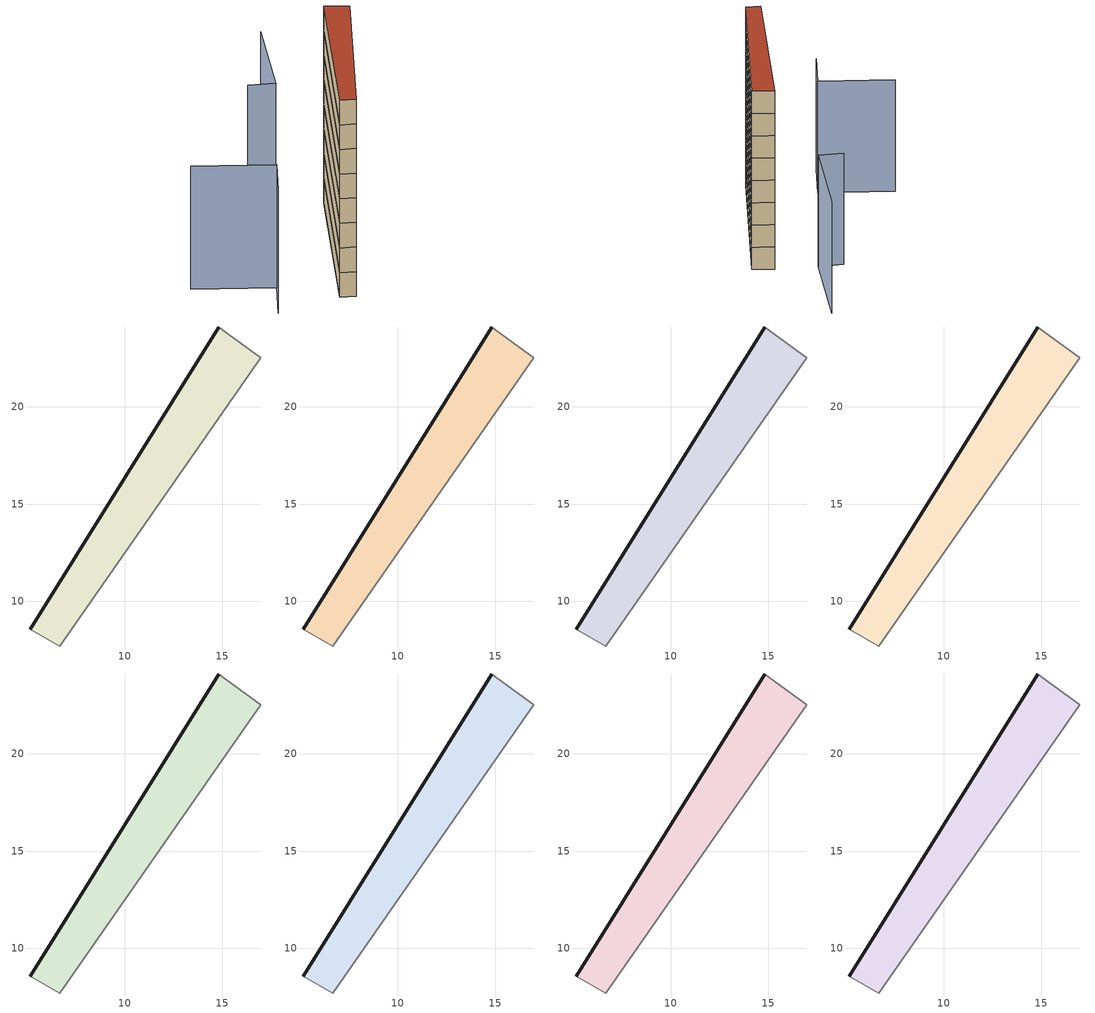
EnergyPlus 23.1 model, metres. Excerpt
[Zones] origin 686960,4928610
105523cecd2b4dc0_F0_whole
 floor ground (EU_floor_Construction): 16.97,22.51 6.65,7.71 5.14,8.57 14.82,24.09 z0
 wall outside (EU_wall_Construction): 14.82,24.09 5.14,8.57 z0:3
 wall adiabatic (EU_wall_Construction): 5.14,8.57 6.65,7.71 16.97,22.51 14.82,24.09 z0:3
105523cecd2b4dc0_F1_whole
 floor to 105523cecd2b4dc0_F0_whole (EU_floor_Construction): 16.97,22.51 6.65,7.71 5.14,8.57 14.82,24.09 z3
 wall outside (EU_wall_Construction): 14.82,24.09 5.14,8.57 z3:6
 wall adiabatic (EU_wall_Construction): 5.14,8.57 6.65,7.71 16.97,22.51 14.82,24.09 z3:6
105523cecd2b4dc0_F2_whole
 floor to 105523cecd2b4dc0_F1_whole (EU_floor_Construction): 16.97,22.51 6.65,7.71 5.14,8.57 14.82,24.09 z6
 wall outside (EU_wall_Construction): 14.82,24.09 5.14,8.57 z6:9
 wall adiabatic (EU_wall_Construction): 5.14,8.57 6.65,7.71 16.97,22.51 14.82,24.09 z6:9
105523cecd2b4dc0_F3_whole
 floor to 105523cecd2b4dc0_F2_whole (EU_floor_Construction): 16.97,22.51 6.65,7.71 5.14,8.57 14.82,24.09 z9
 wall outside (EU_wall_Construction): 14.82,24.09 5.14,8.57 z9:12
 wall adiabatic (EU_wall_Construction): 5.14,8.57 6.65,7.71 16.97,22.51 14.82,24.09 z9:12
105523cecd2b4dc0_F4_whole
 floor to 105523cecd2b4dc0_F3_whole (EU_floor_Construction): 16.97,22.51 6.65,7.71 5.14,8.57 14.82,24.09 z12
 wall outside (EU_wall_Construction): 14.82,24.09 5.14,8.57 z12:15
 wall adiabatic (EU_wall_Construction): 5.14,8.57 6.65,7.71 16.97,22.51 14.82,24.09 z12:15
105523cecd2b4dc0_F5_whole
 floor to 105523cecd2b4dc0_F4_whole (EU_floor_Construction): 16.97,22.51 6.65,7.71 5.14,8.57 14.82,24.09 z15
 wall outside (EU_wall_Construction): 14.82,24.09 5.14,8.57 z15:18
 wall adiabatic (EU_wall_Construction): 5.14,8.57 6.65,7.71 16.97,22.51 14.82,24.09 z15:18
105523cecd2b4dc0_F6_whole
 floor to 105523cecd2b4dc0_F5_whole (EU_floor_Construction): 16.97,22.51 6.65,7.71 5.14,8.57 14.82,24.09 z18
 wall outside (EU_wall_Construction): 14.82,24.09 5.14,8.57 z18:21
 wall adiabatic (EU_wall_Construction): 5.14,8.57 6.65,7.71 16.97,22.51 14.82,24.09 z18:21
105523cecd2b4dc0_F7_whole
 floor to 105523cecd2b4dc0_F6_whole (EU_floor_Construction): 16.97,22.51 6.65,7.71 5.14,8.57 14.82,24.09 z21
 wall outside (EU_wall_Construction): 14.82,24.09 5.14,8.57 z21:24
 wall adiabatic (EU_wall_Construction): 5.14,8.57 6.65,7.71 16.97,22.51 14.82,24.09 z21:24
 roof outside (EU_roof_Construction): 6.65,7.71 16.97,22.51 14.82,24.09 5.14,8.57 z24
shading: -6.19,19.03 1.08,13.95 / 1.08,13.95 -1.72,9.95 / 15.26,35.47 10.52,26.61 / 10.52,26.61 7.92,28 z0:15
[Building]
EU S2 Campaign: North Axis=0; Terrain=City; Solar Distribution=FullExterior
[Site:Location]
Bologna: Latitude=44.5; Longitude=11.25; Time Zone=1; Elevation=37
[SizingPeriod:WeatherFileDays]
AnnualSizingPeriod: Begin Month=1; Begin Day of Month=1; End Month=12; End Day of Month=31; Day of Week for Start Day=Monday; Use Weather File Daylight Saving Period=No; Use Weather File Rain and Snow Indicators=No
[MATERIAL]
EU_InternalMass_Material: Roughness=MediumRough; Thickness=0.1; Conductivity=1; Density=1800; Specific Heat=900; Thermal Absorptance=0.9; Solar Absorptance=0.7; Visible Absorptance=0.7
[MATERIAL:NOMASS] Roughness=MediumRough; Thermal Absorptance=0.9; Solar Absorptance=0.7; Visible Absorptance=0.7
Name | Thermal Resistance
EU_wall_NoMass | 0.779417
EU_roof_NoMass | 0.435466
EU_floor_NoMass | 0.588222
[CONSTRUCTION]
EU_wall_Construction: EU_wall_NoMass
EU_roof_Construction: EU_roof_NoMass
EU_floor_Construction: EU_floor_NoMass
EU_InternalMass_Construction: EU_InternalMass_Material
[ZONE] Type=1; Multiplier=1; Ceiling Height=autocalculate; Floor Area=autocalculate; Part of Total Floor Area=Yes
Name | Volume
105523cecd2b4dc0_F0_whole | 119.333
105523cecd2b4dc0_F1_whole; 105523cecd2b4dc0_F2_whole; 105523cecd2b4dc0_F3_whole; 105523cecd2b4dc0_F4_whole; 105523cecd2b4dc0_F5_whole; 105523cecd2b4dc0_F6_whole; 105523cecd2b4dc0_F7_whole | 119.332
[INTERNALMASS] Construction=EU_InternalMass_Construction; Surface Area=39.7774
Name | Zone or ZoneList
105523cecd2b4dc0_F0_whole_EU_InternalMass | 105523cecd2b4dc0_F0_whole
105523cecd2b4dc0_F1_whole_EU_InternalMass | 105523cecd2b4dc0_F1_whole
105523cecd2b4dc0_F2_whole_EU_InternalMass | 105523cecd2b4dc0_F2_whole
105523cecd2b4dc0_F3_whole_EU_InternalMass | 105523cecd2b4dc0_F3_whole
105523cecd2b4dc0_F4_whole_EU_InternalMass | 105523cecd2b4dc0_F4_whole
105523cecd2b4dc0_F5_whole_EU_InternalMass | 105523cecd2b4dc0_F5_whole
105523cecd2b4dc0_F6_whole_EU_InternalMass | 105523cecd2b4dc0_F6_whole
105523cecd2b4dc0_F7_whole_EU_InternalMass | 105523cecd2b4dc0_F7_whole
[OTHEREQUIPMENT] Fuel Type=Electricity; Design Level Calculation Method=Watts/Area; Power per Zone Floor Area=1; Fraction Latent=0; Fraction Radiant=0; Fraction Lost=0; Carbon Dioxide Generation Rate=0; EndUse Subcategory=EU_Step8_InternalGains
Name | Zone or ZoneList or Space or SpaceList | Schedule
EU_Step8_InternalGain_105523cecd2b4dc0_F0_whole_f000 | 105523cecd2b4dc0_F0_whole | EU_Step8_GainSchedule_105523cecd2b4dc0_F0_whole_f000
EU_Step8_InternalGain_105523cecd2b4dc0_F1_whole_f000 | 105523cecd2b4dc0_F1_whole | EU_Step8_GainSchedule_105523cecd2b4dc0_F1_whole_f000
EU_Step8_InternalGain_105523cecd2b4dc0_F2_whole_f000 | 105523cecd2b4dc0_F2_whole | EU_Step8_GainSchedule_105523cecd2b4dc0_F2_whole_f000
EU_Step8_InternalGain_105523cecd2b4dc0_F3_whole_f000 | 105523cecd2b4dc0_F3_whole | EU_Step8_GainSchedule_105523cecd2b4dc0_F3_whole_f000
EU_Step8_InternalGain_105523cecd2b4dc0_F4_whole_f000 | 105523cecd2b4dc0_F4_whole | EU_Step8_GainSchedule_105523cecd2b4dc0_F4_whole_f000
EU_Step8_InternalGain_105523cecd2b4dc0_F5_whole_f000 | 105523cecd2b4dc0_F5_whole | EU_Step8_GainSchedule_105523cecd2b4dc0_F5_whole_f000
EU_Step8_InternalGain_105523cecd2b4dc0_F6_whole_f000 | 105523cecd2b4dc0_F6_whole | EU_Step8_GainSchedule_105523cecd2b4dc0_F6_whole_f000
EU_Step8_InternalGain_105523cecd2b4dc0_F7_whole_f000 | 105523cecd2b4dc0_F7_whole | EU_Step8_GainSchedule_105523cecd2b4dc0_F7_whole_f000
[ZONEVENTILATION:DESIGNFLOWRATE] Schedule=EU_AlwaysOn; Design Flow Rate Calculation Method=AirChanges/Hour; Air Changes per Hour=0.712058; Ventilation Type=Natural; Fan Pressure Rise=0; Fan Total Efficiency=1; Constant Term Coefficient=1; Temperature Term Coefficient=0; Velocity Term Coefficient=0; Velocity Squared Term Coefficient=0; Minimum Indoor Temperature=-100; Maximum Indoor Temperature=100; Delta Temperature=-100; Minimum Outdoor Temperature=-100; Maximum Outdoor Temperature=100; Maximum Wind Speed=40
Name | Zone or ZoneList or Space or SpaceList
EU_ConstantAir_105523cecd2b4dc0_F0_whole | 105523cecd2b4dc0_F0_whole
EU_ConstantAir_105523cecd2b4dc0_F1_whole | 105523cecd2b4dc0_F1_whole
EU_ConstantAir_105523cecd2b4dc0_F2_whole | 105523cecd2b4dc0_F2_whole
EU_ConstantAir_105523cecd2b4dc0_F3_whole | 105523cecd2b4dc0_F3_whole
EU_ConstantAir_105523cecd2b4dc0_F4_whole | 105523cecd2b4dc0_F4_whole
EU_ConstantAir_105523cecd2b4dc0_F5_whole | 105523cecd2b4dc0_F5_whole
EU_ConstantAir_105523cecd2b4dc0_F6_whole | 105523cecd2b4dc0_F6_whole
EU_ConstantAir_105523cecd2b4dc0_F7_whole | 105523cecd2b4dc0_F7_whole
[HVACTEMPLATE:THERMOSTAT] Constant Heating Setpoint=20; Constant Cooling Setpoint=50
EU_HeatOnly_105523cecd2b4dc0_F0_whole; EU_HeatOnly_105523cecd2b4dc0_F1_whole; EU_HeatOnly_105523cecd2b4dc0_F2_whole; EU_HeatOnly_105523cecd2b4dc0_F3_whole; EU_HeatOnly_105523cecd2b4dc0_F4_whole; EU_HeatOnly_105523cecd2b4dc0_F5_whole; EU_HeatOnly_105523cecd2b4dc0_F6_whole; EU_HeatOnly_105523cecd2b4dc0_F7_whole
[HVACTEMPLATE:ZONE:IDEALLOADSAIRSYSTEM] System Availability Schedule=EU_AlwaysOn; Maximum Heating Supply Air Temperature=50; Minimum Cooling Supply Air Temperature=13; Maximum Heating Supply Air Humidity Ratio=0.0156; Minimum Cooling Supply Air Humidity Ratio=0.0077; Heating Limit=NoLimit; Cooling Limit=NoLimit; Heating Availability Schedule=EU_AlwaysOn; Cooling Availability Schedule=EU_CoolingOff; Dehumidification Control Type=ConstantSensibleHeatRatio; Cooling Sensible Heat Ratio=0.7; Dehumidification Setpoint=60; Humidification Control Type=None; Humidification Setpoint=30; Outdoor Air Method=None; Outdoor Air Flow Rate per Person=0.00944; Outdoor Air Flow Rate per Zone Floor Area=0; Outdoor Air Flow Rate per Zone=0; Demand Controlled Ventilation Type=None; Outdoor Air Economizer Type=NoEconomizer; Heat Recovery Type=None; Sensible Heat Recovery Effectiveness=0.7; Latent Heat Recovery Effectiveness=0.65
Name | Template Thermostat
105523cecd2b4dc0_F0_whole | EU_HeatOnly_105523cecd2b4dc0_F0_whole
105523cecd2b4dc0_F1_whole | EU_HeatOnly_105523cecd2b4dc0_F1_whole
105523cecd2b4dc0_F2_whole | EU_HeatOnly_105523cecd2b4dc0_F2_whole
105523cecd2b4dc0_F3_whole | EU_HeatOnly_105523cecd2b4dc0_F3_whole
105523cecd2b4dc0_F4_whole | EU_HeatOnly_105523cecd2b4dc0_F4_whole
105523cecd2b4dc0_F5_whole | EU_HeatOnly_105523cecd2b4dc0_F5_whole
105523cecd2b4dc0_F6_whole | EU_HeatOnly_105523cecd2b4dc0_F6_whole
105523cecd2b4dc0_F7_whole | EU_HeatOnly_105523cecd2b4dc0_F7_whole
[SIZING:ZONE] Zone Cooling Design Supply Air Temperature Input Method=SupplyAirTemperature; Zone Cooling Design Supply Air Temperature=13; Zone Heating Design Supply Air Temperature Input Method=SupplyAirTemperature; Zone Heating Design Supply Air Temperature=50; Zone Cooling Design Supply Air Humidity Ratio=0.008; Zone Heating Design Supply Air Humidity Ratio=0.008; Cooling Design Air Flow Method=DesignDay; Cooling Design Air Flow Rate=0; Cooling Minimum Air Flow per Zone Floor Area=0.000762; Cooling Minimum Air Flow=0; Cooling Minimum Air Flow Fraction=0.2; Heating Design Air Flow Method=DesignDay; Heating Design Air Flow Rate=0; Heating Maximum Air Flow per Zone Floor Area=0.002032; Heating Maximum Air Flow=0.141576; Heating Maximum Air Flow Fraction=0.3; Account for Dedicated Outdoor Air System=No; Dedicated Outdoor Air System Control Strategy=NeutralSupplyAir; Dedicated Outdoor Air Low Setpoint Temperature for Design=autosize; Dedicated Outdoor Air High Setpoint Temperature for Design=autosize; Zone Load Sizing Method=Sensible Load Only No Latent Load; Zone Latent Cooling Design Supply Air Humidity Ratio Input Method=HumidityRatioDifference; Zone Cooling Design Supply Air Humidity Ratio Difference=0.005; Zone Latent Heating Design Supply Air Humidity Ratio Input Method=HumidityRatioDifference; Zone Humidification Design Supply Air Humidity Ratio Difference=0.005
105523cecd2b4dc0_F0_whole; 105523cecd2b4dc0_F1_whole; 105523cecd2b4dc0_F2_whole; 105523cecd2b4dc0_F3_whole; 105523cecd2b4dc0_F4_whole; 105523cecd2b4dc0_F5_whole; 105523cecd2b4dc0_F6_whole; 105523cecd2b4dc0_F7_whole
[SCHEDULE:CONSTANT]
Name | Hourly Value
EU_AlwaysOn | 1
EU_CoolingOff | 0
[SCHEDULE:FILE] Column Number=1; Rows to Skip at Top=0; Number of Hours of Data=8760; Column Separator=Comma; Interpolate to Timestep=No; Minutes per Item=60; Adjust Schedule for Daylight Savings=Yes
Name | File
EU_Step8_GainSchedule_105523cecd2b4dc0_F0_whole_f000 | ../../schedules/105523cecd2b4dc0/105523cecd2b4dc0_F0_whole_f000_gain.csv
EU_Step8_GainSchedule_105523cecd2b4dc0_F1_whole_f000 | ../../schedules/105523cecd2b4dc0/105523cecd2b4dc0_F1_whole_f000_gain.csv
EU_Step8_GainSchedule_105523cecd2b4dc0_F2_whole_f000 | ../../schedules/105523cecd2b4dc0/105523cecd2b4dc0_F2_whole_f000_gain.csv
EU_Step8_GainSchedule_105523cecd2b4dc0_F3_whole_f000 | ../../schedules/105523cecd2b4dc0/105523cecd2b4dc0_F3_whole_f000_gain.csv
EU_Step8_GainSchedule_105523cecd2b4dc0_F4_whole_f000 | ../../schedules/105523cecd2b4dc0/105523cecd2b4dc0_F4_whole_f000_gain.csv
EU_Step8_GainSchedule_105523cecd2b4dc0_F5_whole_f000 | ../../schedules/105523cecd2b4dc0/105523cecd2b4dc0_F5_whole_f000_gain.csv
EU_Step8_GainSchedule_105523cecd2b4dc0_F6_whole_f000 | ../../schedules/105523cecd2b4dc0/105523cecd2b4dc0_F6_whole_f000_gain.csv
EU_Step8_GainSchedule_105523cecd2b4dc0_F7_whole_f000 | ../../schedules/105523cecd2b4dc0/105523cecd2b4dc0_F7_whole_f000_gain.csv
